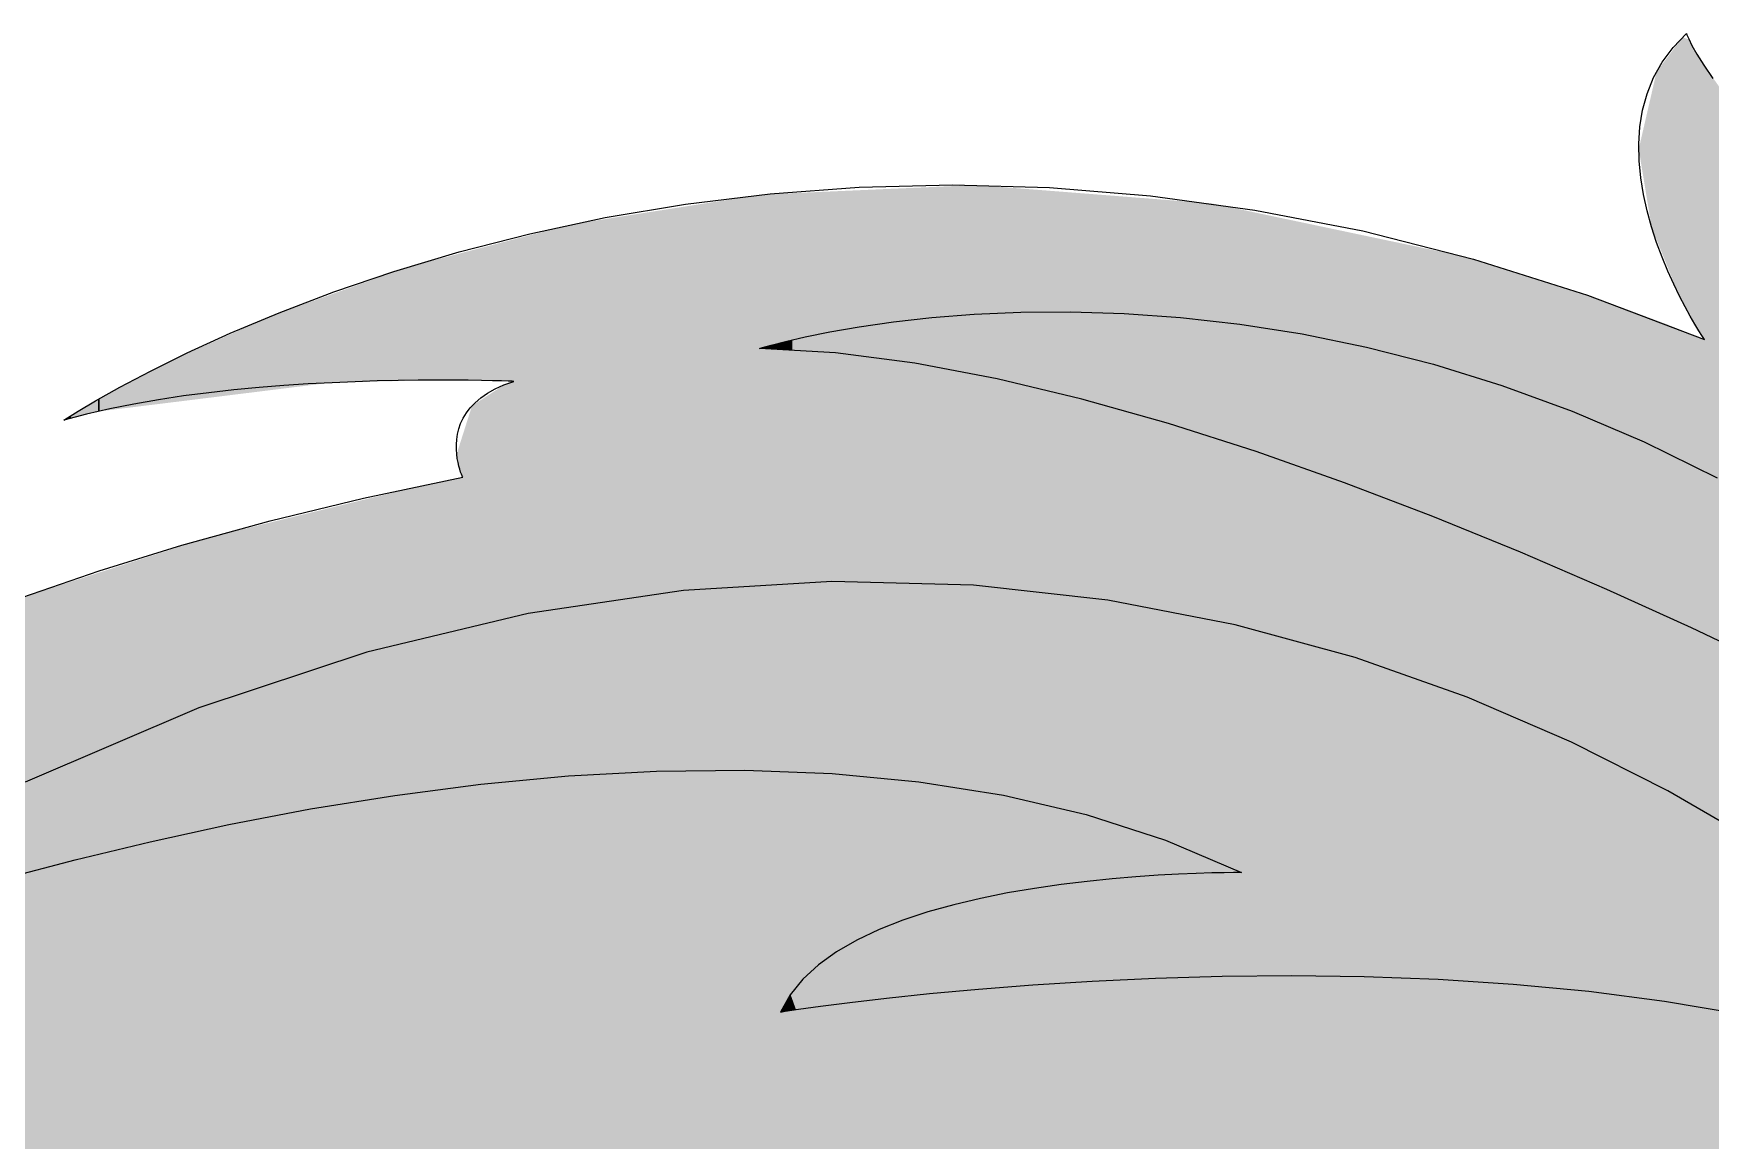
# Model space of a CAD drawing. Extents: x -42 to 1278, y -123 to 984.
# Drawn here: x 526 to 805.5, y 799.9 to 984.5 of the extents above; entities that cross this region are included whole.
import ezdxf

# ---------------------------------------------------------------- set-up
doc = ezdxf.new("R2010")
doc.units = 0
doc.layers.add('CABELLERA', color=7, linetype='CONTINUOUS')
doc.layers.add('CONTORNO_LON', color=7, linetype='CONTINUOUS')

# ---------------------------------------------------------------- blocks, each defined once
blk = doc.blocks.new('*U25')
at = {"layer": 'CONTORNO_LON', "color": 7, "linetype": 'CONTINUOUS'}
for points in [[(800.06, 941.33), (796.52, 978.12), (800.06, 982.83)], [(800.83, 939.94), (800.06, 982.83), (800.83, 983.86)], [(800.06, 941.33), (800.06, 982.83), (800.83, 939.94)], [(800.83, 939.94), (800.83, 983.86), (801.9, 938)], [(801.9, 938), (800.83, 983.86), (801.9, 983.55)], [(801.9, 938), (801.9, 983.55), (803.66, 934.84)], [(803.66, 934.84), (801.9, 983.55), (803.66, 980.34)], [(803.66, 934.84), (803.66, 980.34), (803.78, 934.62)], [(803.78, 934.62), (803.66, 980.34), (803.78, 980.17)], [(803.78, 934.62), (803.78, 980.17), (804.49, 933.51)], [(804.49, 933.51), (803.78, 980.17), (804.49, 979.15)], [(804.49, -103.97), (804.49, 979.15), (807.29, -102.53)], [(807.29, -102.53), (804.49, 979.15), (807.29, 975.16)], [(796.52, 950.16), (795.69, 974.49), (796.52, 978.12)], [(796.52, 950.16), (796.52, 978.12), (800.06, 941.33)], [(795.69, 952.25), (793.55, 965.23), (795.69, 974.49)], [(795.69, 952.25), (795.69, 974.49), (796.52, 950.16)], [(683.11, -69.2), (660.6, 958.24), (683.11, 959.23)], [(683.11, -69.2), (683.11, 959.23), (685.99, -68.31)], [(685.99, -68.31), (683.11, 959.23), (685.99, 959.01)], [(685.99, -68.31), (685.99, 959.01), (707.52, -59.75)], [(707.52, -59.75), (685.99, 959.01), (707.52, 957.33)], [(647.39, -79.08), (631.87, 955.23), (647.39, 957.66)], [(660.6, -76.22), (647.39, 957.66), (660.6, 958.24)], [(647.39, -79.08), (647.39, 957.66), (660.6, -76.22)], [(660.6, -76.22), (660.6, 958.24), (683.11, -69.2)], [(707.52, -59.75), (707.52, 957.33), (722.41, -52.69)], [(722.41, -52.69), (707.52, 957.33), (722.41, 956.16)], [(722.41, -52.69), (722.41, 956.16), (724.68, -51.62)], [(724.68, -51.62), (722.41, 956.16), (724.68, 955.69)], [(620.82, 54.93), (619.38, 953.27), (620.82, 953.49)], [(631.87, -82.44), (620.82, 953.49), (631.87, 955.23)], [(620.82, -83.66), (620.82, 953.49), (631.87, -82.44)], [(631.87, -82.44), (631.87, 955.23), (647.39, -79.08)], [(724.68, -51.62), (724.68, 955.69), (736.92, -44.96)], [(736.92, -44.96), (724.68, 955.69), (736.92, 953.11)], [(611.38, 46.01), (605.54, 950.05), (611.38, 951.57)], [(615.66, 49.65), (611.38, 951.57), (615.66, 952.69)], [(611.38, 46.01), (611.38, 951.57), (615.66, 49.65)], [(616.68, 50.52), (615.66, 952.69), (616.68, 952.85)], [(615.66, 49.65), (615.66, 952.69), (616.68, 50.52)], [(618.27, 52), (616.68, 952.85), (618.27, 953.09)], [(616.68, 50.52), (616.68, 952.85), (618.27, 52)], [(619.38, 53.51), (618.27, 953.09), (619.38, 953.27)], [(618.27, 52), (618.27, 953.09), (619.38, 53.51)], [(619.38, 53.51), (619.38, 953.27), (620.82, 54.93)], [(736.92, -44.96), (736.92, 953.11), (743.73, -40.83)], [(743.73, -40.83), (736.92, 953.11), (743.73, 951.67)], [(743.73, -40.83), (743.73, 951.67), (744.94, -40.04)], [(744.94, -40.04), (743.73, 951.67), (744.94, 951.42)], [(744.94, -40.04), (744.94, 951.42), (745.11, -43.28)], [(745.11, -43.28), (744.94, 951.42), (745.11, 951.38)], [(745.11, -121.09), (745.11, 951.38), (762.85, -119.36)], [(762.85, -119.36), (745.11, 951.38), (762.85, 947.64)], [(602.9, 926.6), (591.8, 946.46), (602.9, 949.36)], [(605.54, 926.52), (602.9, 949.36), (605.54, 950.05)], [(602.9, 926.6), (602.9, 949.36), (605.54, 926.52)], [(605.54, 41.6), (605.54, 950.05), (611.38, 46.01)], [(588.34, 926.6), (575.24, 940.87), (588.34, 945.56)], [(591.8, 926.7), (588.34, 945.56), (591.8, 946.46)], [(588.34, 926.6), (588.34, 945.56), (591.8, 926.7)], [(591.8, 926.7), (591.8, 946.46), (602.9, 926.6)], [(762.85, -119.36), (762.85, 947.64), (764.86, -118.75)], [(764.86, -118.75), (762.85, 947.64), (764.86, 947.22)], [(764.86, -118.75), (764.86, 947.22), (787.14, -112.06)], [(787.14, -112.06), (764.86, 947.22), (787.14, 940.15)], [(575.24, 926.25), (565.84, 937.51), (575.24, 940.87)], [(575.24, 926.25), (575.24, 940.87), (588.34, 926.6)], [(787.14, -112.06), (787.14, 940.15), (791.1, -110.87)], [(791.1, -110.87), (787.14, 940.15), (791.1, 938.68)], [(565.84, 925.08), (548.57, 929.79), (565.84, 937.51)], [(565.84, 925.08), (565.84, 937.51), (575.24, 926.25)], [(791.1, -110.87), (791.1, 938.68), (798.52, -107.05)], [(798.52, -107.05), (791.1, 938.68), (798.52, 935.91)], [(798.52, -107.05), (798.52, 935.91), (804.27, -104.08)], [(804.27, -104.08), (798.52, 935.91), (804.27, 933.6)], [(804.27, -104.08), (804.27, 933.6), (804.49, -103.97)], [(804.49, -103.97), (804.27, 933.6), (804.49, 933.51)], [(548.57, 922.94), (536.96, 923.63), (548.57, 929.79)], [(548.57, 922.94), (548.57, 929.79), (565.84, 925.08)], [(604.45, 40.78), (602.33, 924.56), (604.45, 925.94)], [(605.54, 41.6), (604.45, 925.94), (605.54, 926.52)], [(604.45, 40.78), (604.45, 925.94), (605.54, 41.6)], [(536.7, 921.47), (532.22, 920.76), (536.7, 923.48)], [(536.96, 921.51), (536.7, 923.48), (536.96, 923.63)], [(536.7, 921.47), (536.7, 923.48), (536.96, 921.51)], [(536.96, 921.51), (536.96, 923.63), (548.57, 922.94)], [(602.33, 39.18), (599.05, 922.42), (602.33, 924.56)], [(602.33, 39.18), (602.33, 924.56), (604.45, 40.78)], [(532.22, 920.34), (531.43, 920.28), (532.22, 920.76)], [(532.22, 920.34), (532.22, 920.76), (536.7, 921.47)], [(599.05, 37.02), (597.5, 917.53), (599.05, 922.42)], [(599.05, 37.02), (599.05, 922.42), (602.33, 39.18)], [(597.4, 910.72), (597.11, 916.31), (597.4, 917.23)], [(597.48, 910.54), (597.4, 917.23), (597.48, 917.48)], [(597.4, 910.72), (597.4, 917.23), (597.48, 910.54)], [(597.5, 910.5), (597.48, 917.48), (597.5, 917.53)], [(597.48, 910.54), (597.48, 917.48), (597.5, 910.5)], [(597.5, 36), (597.5, 917.53), (599.05, 37.02)], [(597.11, 911.51), (596.5, 914.38), (597.11, 916.31)], [(597.11, 911.51), (597.11, 916.31), (597.4, 910.72)], [(589.55, 30.77), (573.01, 904.81), (589.55, 908.83)], [(591.19, 31.86), (589.55, 908.83), (591.19, 909.23)], [(589.55, 30.77), (589.55, 908.83), (591.19, 31.86)], [(596.11, 35.09), (591.19, 909.23), (596.11, 910.23)], [(591.19, 31.86), (591.19, 909.23), (596.11, 35.09)], [(597.5, 36), (596.11, 910.23), (597.5, 910.5)], [(596.11, 35.09), (596.11, 910.23), (597.5, 36)], [(573.01, 21.51), (554.74, 900.36), (573.01, 904.81)], [(573.01, 21.51), (573.01, 904.81), (589.55, 30.77)], [(554.74, 13.06), (552.73, 899.71), (554.74, 900.36)], [(554.74, 13.06), (554.74, 900.36), (573.01, 21.51)], [(552.73, 12.14), (528.7, 891.97), (552.73, 899.71)], [(552.73, 12.14), (552.73, 899.71), (554.74, 13.06)], [(528.7, 3.38), (523.21, 890.19), (528.7, 891.97)], [(528.7, 3.38), (528.7, 891.97), (552.73, 12.14)], [(523.21, 1.91), (523.21, 890.19), (528.7, 3.38)]]:
    blk.add_solid(points, dxfattribs=at)
blk = doc.blocks.new('*U46')
at = {"layer": 'CABELLERA', "color": 7, "linetype": 'CONTINUOUS'}
for points in [[(644.51, 861.68), (634.3, 891.62), (644.51, 892.35)], [(652.96, 861.23), (644.51, 892.35), (652.96, 892.95)], [(644.51, 861.68), (644.51, 892.35), (652.96, 861.23)], [(666.36, 860.53), (652.96, 892.95), (666.36, 893.03)], [(652.96, 861.23), (652.96, 892.95), (666.36, 860.53)], [(670.98, 859.87), (666.36, 893.03), (670.98, 893.05)], [(666.36, 860.53), (666.36, 893.03), (670.98, 859.87)], [(670.98, 859.87), (670.98, 893.05), (687.67, 857.47)], [(687.67, 857.47), (670.98, 893.05), (687.67, 892.08)], [(687.67, 857.47), (687.67, 892.08), (688.36, 857.3)], [(688.36, 857.3), (687.67, 892.08), (688.36, 892.04)], [(688.36, 857.3), (688.36, 892.04), (705.07, 853.03)], [(705.07, 853.03), (688.36, 892.04), (705.07, 890.01)], [(615.01, 860.56), (600.55, 886.01), (615.01, 888.98)], [(622.46, 861.19), (615.01, 888.98), (622.46, 890)], [(615.01, 860.56), (615.01, 888.98), (622.46, 861.19)], [(634.3, 861.45), (622.46, 890), (634.3, 891.62)], [(622.46, 861.19), (622.46, 890), (634.3, 861.45)], [(634.3, 861.45), (634.3, 891.62), (644.51, 861.68)], [(705.07, 853.03), (705.07, 890.01), (708.11, 852.25)], [(708.11, 852.25), (705.07, 890.01), (708.11, 889.45)], [(708.11, 852.25), (708.11, 889.45), (721.09, 847.07)], [(721.09, 847.07), (708.11, 889.45), (721.09, 887.07)], [(721.09, 847.07), (721.09, 887.07), (727.33, 844.58)], [(727.33, 844.58), (721.09, 887.07), (727.33, 885.55)], [(595.11, 858.58), (579.11, 880.53), (595.11, 884.9)], [(600.55, 859.33), (595.11, 884.9), (600.55, 886.01)], [(595.11, 858.58), (595.11, 884.9), (600.55, 859.33)], [(600.55, 859.33), (600.55, 886.01), (615.01, 860.56)], [(727.33, 827.3), (727.33, 885.55), (735.74, 827.42)], [(735.74, 827.42), (727.33, 885.55), (735.74, 883.5)], [(735.74, 827.42), (735.74, 883.5), (736.43, 827.4)], [(736.43, 827.4), (735.74, 883.5), (736.43, 883.33)], [(736.43, 827.4), (736.43, 883.33), (751.05, 827.12)], [(751.05, 827.12), (736.43, 883.33), (751.05, 878.88)], [(574.61, 855.55), (558.5, 873.76), (574.61, 879.29)], [(579.11, 856.37), (574.61, 879.29), (579.11, 880.53)], [(574.61, 855.55), (574.61, 879.29), (579.11, 856.37)], [(579.11, 856.37), (579.11, 880.53), (595.11, 858.58)], [(751.05, 827.12), (751.05, 878.88), (753.89, 827.07)], [(753.89, 827.07), (751.05, 878.88), (753.89, 877.85)], [(753.89, 827.07), (753.89, 877.85), (764.96, 826.43)], [(764.96, 826.43), (753.89, 877.85), (764.96, 873.83)], [(558.5, 852.59), (553.53, 872.05), (558.5, 873.76)], [(558.5, 852.59), (558.5, 873.76), (574.61, 855.55)], [(764.96, 826.43), (764.96, 873.83), (772.61, 825.99)], [(772.61, 825.99), (764.96, 873.83), (772.61, 870.61)], [(553.53, 851.48), (539.04, 866.04), (553.53, 872.05)], [(553.53, 851.48), (553.53, 872.05), (558.5, 852.59)], [(772.61, 825.99), (772.61, 870.61), (778.13, 825.42)], [(778.13, 825.42), (772.61, 870.61), (778.13, 868.29)], [(778.13, 825.42), (778.13, 868.29), (790.55, 824.13)], [(790.55, 824.13), (778.13, 868.29), (790.55, 862.35)], [(539.04, 848.24), (531.88, 863.07), (539.04, 866.04)], [(539.04, 848.24), (539.04, 866.04), (553.53, 851.48)], [(531.88, 846.39), (521.08, 857.8), (531.88, 863.07)], [(531.88, 846.39), (531.88, 863.07), (539.04, 848.24)], [(790.55, 824.13), (790.55, 862.35), (791.55, 824.03)], [(791.55, 824.03), (790.55, 862.35), (791.55, 861.79)], [(791.55, 824.03), (791.55, 861.79), (810.38, 821.05)], [(810.38, 821.05), (791.55, 861.79), (810.38, 851.23)], [(521.08, 843.6), (521.08, 857.8), (531.88, 846.39)], [(716.8, 827.11), (705.78, 843.55), (716.8, 844.32)], [(718.47, 827.18), (716.8, 844.32), (718.47, 844.38)], [(716.8, 827.11), (716.8, 844.32), (718.47, 827.18)], [(721.14, 827.22), (718.47, 844.38), (721.14, 844.49)], [(718.47, 827.18), (718.47, 844.38), (721.14, 827.22)], [(724.46, 827.26), (721.14, 844.49), (724.46, 844.56)], [(721.14, 827.22), (721.14, 844.49), (724.46, 827.26)], [(726.58, 827.29), (724.46, 844.56), (726.58, 844.58)], [(724.46, 827.26), (724.46, 844.56), (726.58, 827.29)], [(726.58, 827.29), (726.58, 844.58), (727.33, 827.3)], [(727.33, 827.3), (726.58, 844.58), (727.33, 844.58)], [(692.83, 825.86), (687.94, 840.96), (692.83, 841.95)], [(702.43, 826.5), (692.83, 841.95), (702.43, 843.14)], [(692.83, 825.86), (692.83, 841.95), (702.43, 826.5)], [(705.78, 826.64), (702.43, 843.14), (705.78, 843.55)], [(702.43, 826.5), (702.43, 843.14), (705.78, 826.64)], [(705.78, 826.64), (705.78, 843.55), (716.8, 827.11)], [(679.4, 824.77), (675.34, 837.89), (679.4, 839.23)], [(687.94, 825.53), (679.4, 839.23), (687.94, 840.96)], [(679.4, 824.77), (679.4, 839.23), (687.94, 825.53)], [(687.94, 825.53), (687.94, 840.96), (692.83, 825.86)], [(675.34, 824.41), (666.91, 835.09), (675.34, 837.89)], [(675.34, 824.41), (675.34, 837.89), (679.4, 824.77)], [(664.96, 823.28), (661.46, 832.39), (664.96, 834.13)], [(666.91, 823.49), (664.96, 834.13), (666.91, 835.09)], [(664.96, 823.28), (664.96, 834.13), (666.91, 823.49)], [(666.91, 823.49), (666.91, 835.09), (675.34, 824.41)], [(661.46, 822.84), (657.14, 829.46), (661.46, 832.39)], [(661.46, 822.84), (661.46, 832.39), (664.96, 823.28)], [(656.79, 822.25), (653.07, 825.55), (656.79, 829.22)], [(657.14, 822.3), (656.79, 829.22), (657.14, 829.46)], [(656.79, 822.25), (656.79, 829.22), (657.14, 822.3)], [(657.14, 822.3), (657.14, 829.46), (661.46, 822.84)], [(653.07, 821.72), (652.2, 824.13), (653.07, 825.55)], [(653.07, 821.72), (653.07, 825.55), (656.79, 822.25)], [(650.91, 821.4), (650.48, 821.33), (650.91, 822.04)], [(652.2, 821.6), (650.91, 822.04), (652.2, 824.13)], [(650.91, 821.4), (650.91, 822.04), (652.2, 821.6)], [(652.2, 821.6), (652.2, 824.13), (653.07, 821.72)]]:
    blk.add_solid(points, dxfattribs=at)
blk = doc.blocks.new('*U47')
at = {"layer": 'CABELLERA', "color": 7, "linetype": 'CONTINUOUS'}
for points in [[(674.87, 929.15), (667.81, 936.22), (674.87, 937.05)], [(676.25, 928.95), (674.87, 937.05), (676.25, 937.17)], [(674.87, 929.15), (674.87, 937.05), (676.25, 928.95)], [(682.79, 927.61), (676.25, 937.17), (682.79, 937.7)], [(676.25, 928.95), (676.25, 937.17), (682.79, 927.61)], [(691.53, 925.82), (682.79, 937.7), (691.53, 938.06)], [(682.79, 927.61), (682.79, 937.7), (691.53, 925.82)], [(691.53, 925.82), (691.53, 938.06), (691.85, 925.75)], [(691.85, 925.75), (691.53, 938.06), (691.85, 938.06)], [(701.03, 923.38), (691.85, 938.06), (701.03, 938.07)], [(691.85, 925.75), (691.85, 938.06), (701.03, 923.38)], [(701.03, 923.38), (701.03, 938.07), (707.91, 921.6)], [(707.91, 921.6), (701.03, 938.07), (707.91, 937.78)], [(707.91, 921.6), (707.91, 937.78), (711.22, 920.59)], [(711.22, 920.59), (707.91, 937.78), (711.22, 937.63)], [(711.22, 920.59), (711.22, 937.63), (722.07, 917.3)], [(722.07, 917.3), (711.22, 937.63), (722.07, 936.67)], [(722.07, 917.3), (722.07, 936.67), (724.28, 916.62)], [(724.28, 916.62), (722.07, 936.67), (724.28, 936.36)], [(656.55, 931.38), (652.46, 933.44), (656.55, 934.33)], [(661.25, 931.08), (656.55, 934.33), (661.25, 935.2)], [(656.55, 931.38), (656.55, 934.33), (661.25, 931.08)], [(661.69, 931.01), (661.25, 935.2), (661.69, 935.29)], [(661.25, 931.08), (661.25, 935.2), (661.69, 931.01)], [(667.81, 930.15), (661.69, 935.29), (667.81, 936.22)], [(661.69, 931.01), (661.69, 935.29), (667.81, 930.15)], [(667.81, 930.15), (667.81, 936.22), (674.87, 929.15)], [(724.28, 916.62), (724.28, 936.36), (733.5, 913.46)], [(733.5, 913.46), (724.28, 936.36), (733.5, 935.09)], [(733.5, 913.46), (733.5, 935.09), (740.83, 910.95)], [(740.83, 910.95), (733.5, 935.09), (740.83, 933.69)], [(647.63, 931.96), (647, 932), (647.63, 932.19)], [(649.46, 931.84), (647.63, 932.19), (649.46, 932.7)], [(647.63, 931.96), (647.63, 932.19), (649.46, 931.84)], [(652.46, 931.65), (649.46, 932.7), (652.46, 933.44)], [(649.46, 931.84), (649.46, 932.7), (652.46, 931.65)], [(652.46, 931.65), (652.46, 933.44), (656.55, 931.38)], [(740.83, 910.95), (740.83, 933.69), (745.46, 909.13)], [(745.46, 909.13), (740.83, 933.69), (745.46, 932.81)], [(745.46, 909.13), (745.46, 932.81), (757.9, 904.26)], [(757.9, 904.26), (745.46, 932.81), (757.9, 929.74)], [(757.9, 904.26), (757.9, 929.74), (770.75, 899.22)], [(770.75, 899.22), (757.9, 929.74), (770.75, 925.81)], [(770.75, 899.22), (770.75, 925.81), (773.85, 898)], [(773.85, 898), (770.75, 925.81), (773.85, 924.67)], [(773.85, 898), (773.85, 924.67), (783.96, 893.5)], [(783.96, 893.5), (773.85, 924.67), (783.96, 920.93)], [(783.96, 893.5), (783.96, 920.93), (797.48, 887.48)], [(797.48, 887.48), (783.96, 920.93), (797.48, 915)], [(797.48, 887.48), (797.48, 915), (805.82, 883.77)], [(805.82, 883.77), (797.48, 915), (805.82, 910.73)], [(805.82, 883.77), (805.82, 910.73), (811.24, 881.18)], [(811.24, 881.18), (805.82, 910.73), (811.24, 907.96)], [(811.24, 881.18), (811.24, 907.96), (821.05, 876.49)], [(821.05, 876.49), (811.24, 907.96), (821.05, 902.16)], [(821.05, 876.49), (821.05, 902.16), (825.2, 874.42)], [(825.2, 874.42), (821.05, 902.16), (825.2, 899.7)], [(825.2, 874.42), (825.2, 899.7), (835.58, 869.26)], [(835.58, 869.26), (825.2, 899.7), (835.58, 892.66)], [(835.58, 869.26), (835.58, 892.66), (839.28, 867.35)], [(839.28, 867.35), (835.58, 892.66), (839.28, 890.15)], [(839.28, 867.35), (839.28, 890.15), (842.82, 865.53)], [(842.82, 865.53), (839.28, 890.15), (842.82, 887.55)], [(842.82, 865.53), (842.82, 887.55), (843.71, 865.08)], [(843.71, 865.08), (842.82, 887.55), (843.71, 886.89)], [(843.71, 865.08), (843.71, 886.89), (844, 864.92)], [(844, 864.92), (843.71, 886.89), (844, 886.67)], [(844, 864.92), (844, 886.67), (844.01, 864.92)], [(844.01, 864.92), (844, 886.67), (844.01, 886.66)], [(844.01, 864.92), (844.01, 886.66), (844.14, 864.85)], [(844.14, 864.85), (844.01, 886.66), (844.14, 886.55)], [(844.14, 864.85), (844.14, 886.55), (844.84, 864.49)], [(844.84, 864.49), (844.14, 886.55), (844.84, 885.96)], [(844.84, 864.49), (844.84, 885.96), (846.1, 863.84)], [(846.1, 863.84), (844.84, 885.96), (846.1, 884.91)], [(846.1, 863.84), (846.1, 884.91), (847.86, 862.94)], [(847.86, 862.94), (846.1, 884.91), (847.86, 883.43)], [(847.86, 862.94), (847.86, 883.43), (849.27, 862.21)], [(849.27, 862.21), (847.86, 883.43), (849.27, 882.25)], [(849.27, 862.21), (849.27, 882.25), (850.09, 861.78)], [(850.09, 861.78), (849.27, 882.25), (850.09, 881.56)], [(850.09, 861.78), (850.09, 881.56), (855.72, 858.79)], [(855.72, 858.79), (850.09, 881.56), (855.72, 876.8)], [(855.72, 858.79), (855.72, 876.8), (861.98, 855.47)], [(861.98, 855.47), (855.72, 876.8), (861.98, 871.48)], [(861.98, 855.47), (861.98, 871.48), (862.63, 855.12)], [(862.63, 855.12), (861.98, 871.48), (862.63, 870.93)], [(862.63, 855.12), (862.63, 870.93), (870.42, 850.87)], [(870.42, 850.87), (862.63, 870.93), (870.42, 864.25)], [(870.42, 850.87), (870.42, 864.25), (873.56, 849.16)], [(873.56, 849.16), (870.42, 864.25), (873.56, 861.51)], [(873.56, 849.16), (873.56, 861.51), (883.86, 843.41)], [(883.86, 843.41), (873.56, 861.51), (883.86, 852.53)], [(883.86, 843.41), (883.86, 852.53), (887.15, 841.53)], [(887.15, 841.53), (883.86, 852.53), (887.15, 849.66)], [(887.15, 841.53), (887.15, 849.66), (892.74, 838.34)], [(892.74, 838.34), (887.15, 849.66), (892.74, 844.66)], [(892.74, 838.34), (892.74, 844.66), (895.33, 836.83)], [(895.33, 836.83), (892.74, 844.66), (895.33, 842.35)], [(895.33, 836.83), (895.33, 842.35), (900.07, 834.08)], [(900.07, 834.08), (895.33, 842.35), (900.07, 838.02)], [(900.07, 834.08), (900.07, 838.02), (902.89, 832.41)], [(902.89, 832.41), (900.07, 838.02), (902.89, 835.43)], [(902.89, 832.41), (902.89, 835.43), (905.68, 830.75)], [(905.68, 830.75), (902.89, 835.43), (905.68, 832.78)], [(905.68, 830.75), (905.68, 832.78), (907.8, 829.48)], [(907.8, 829.48), (905.68, 832.78), (907.8, 830.76)], [(907.8, 829.48), (907.8, 830.76), (909.44, 828.49)], [(909.44, 828.49), (907.8, 830.76), (909.44, 829.2)], [(909.44, 828.49), (909.44, 829.2), (909.45, 828.49)], [(909.45, 828.49), (909.44, 829.2), (909.45, 829.2)], [(909.45, 828.49), (909.45, 829.2), (910.59, 827.79)], [(910.59, 827.79), (909.45, 829.2), (910.59, 828.07)], [(910.59, 827.79), (910.59, 828.07), (910.88, 827.61)], [(910.88, 827.61), (910.59, 828.07), (910.88, 827.79)], [(910.88, 827.61), (910.88, 827.79), (911.21, 827.41)], [(911.21, 827.41), (910.88, 827.79), (911.21, 827.45)], [(911.21, 827.41), (911.21, 827.45), (911.33, 827.34)]]:
    blk.add_solid(points, dxfattribs=at)

msp = doc.modelspace()

# ---------------------------------------------------------------- linework, layer by layer
at = {"layer": 'CABELLERA', "color": 7}
for points in [[(816.04, 878.92), (802.35, 885.39), (788.26, 891.78), (773.85, 898), (759.23, 903.98), (744.51, 909.6), (729.79, 914.8), (715.16, 919.48), (700.72, 923.55), (686.59, 926.93), (672.86, 929.52), (659.63, 931.24), (647, 932), (647.5, 932.15), (648.95, 932.56), (651.34, 933.17), (654.6, 933.92), (658.71, 934.75), (663.62, 935.6), (669.3, 936.42), (675.7, 937.14), (682.79, 937.7), (690.52, 938.04), (698.85, 938.1), (707.75, 937.83), (717.17, 937.17), (727.08, 936.05), (737.43, 934.41), (748.19, 932.2), (759.31, 929.35), (770.75, 925.81), (782.48, 921.52), (794.45, 916.41), (806.63, 910.43)], [(813.08, 849.72), (798.4, 858.23), (782.35, 866.35), (764.96, 873.83), (746.26, 880.43), (726.28, 885.91), (705.07, 890.01), (682.64, 892.49), (659.04, 893.11), (634.3, 891.62), (608.44, 887.78), (581.51, 881.34), (553.53, 872.05), (524.54, 859.67)], [(521.08, 843.6), (532.87, 846.71), (545.38, 849.73), (558.5, 852.59), (572.13, 855.19), (586.18, 857.46), (600.55, 859.33), (615.12, 860.71), (629.81, 861.52), (644.51, 861.68), (659.12, 861.11), (673.54, 859.74), (687.67, 857.47), (701.42, 854.25), (714.67, 849.97), (727.33, 844.58), (727, 844.58), (726.02, 844.58), (724.46, 844.56), (722.37, 844.52), (719.79, 844.44), (716.8, 844.32), (713.43, 844.14), (709.74, 843.88), (705.78, 843.55), (701.61, 843.12), (697.27, 842.6), (692.83, 841.95), (688.34, 841.19), (683.84, 840.28), (679.4, 839.23), (675.06, 838.03), (670.88, 836.65), (666.91, 835.09), (663.2, 833.34), (659.81, 831.39), (656.79, 829.22), (654.19, 826.83), (652.07, 824.21), (650.48, 821.33), (651.25, 821.45), (653.5, 821.79), (657.14, 822.3), (662.05, 822.93), (668.15, 823.65), (675.34, 824.41), (683.51, 825.16), (692.57, 825.88), (702.43, 826.5), (712.97, 826.99), (724.11, 827.31), (735.74, 827.42), (747.76, 827.26), (760.09, 826.8), (772.61, 825.99), (785.23, 824.79), (797.86, 823.16), (810.38, 821.05)]]:
    msp.add_lwpolyline(points, dxfattribs=at)
at = {"layer": 'CONTORNO_LON', "color": 7}
msp.add_lwpolyline([(523.99, 890.48), (536.91, 894.93), (550.7, 899.2), (565.38, 903.24), (580.97, 907.02), (597.5, 910.5), (597.47, 910.56), (597.4, 910.73), (597.29, 911), (597.16, 911.37), (597.01, 911.83), (596.86, 912.37), (596.72, 912.98), (596.59, 913.65), (596.5, 914.38), (596.44, 915.15), (596.44, 915.97), (596.5, 916.81), (596.63, 917.68), (596.85, 918.57), (597.16, 919.46), (597.57, 920.35), (598.11, 921.24), (598.77, 922.1), (599.56, 922.94), (600.51, 923.75), (601.62, 924.52), (602.89, 925.24), (604.35, 925.9), (606, 926.5), (605.77, 926.51), (605.09, 926.53), (603.99, 926.57), (602.49, 926.61), (600.63, 926.65), (598.43, 926.68), (595.91, 926.7), (593.11, 926.7), (590.05, 926.68), (586.75, 926.64), (583.25, 926.56), (579.56, 926.44), (575.72, 926.27), (571.76, 926.06), (567.69, 925.79), (563.56, 925.46), (559.37, 925.07), (555.16, 924.6), (550.96, 924.06), (546.8, 923.43), (542.69, 922.72), (538.67, 921.91), (534.77, 921.01), (531, 920), (531.6, 920.39), (533.37, 921.51), (536.29, 923.25), (540.32, 925.51), (545.43, 928.21), (551.59, 931.25), (558.76, 934.53), (566.91, 937.94), (576.01, 941.41), (586.03, 944.83), (596.93, 948.1), (608.69, 951.12), (621.26, 953.81), (634.63, 956.07), (648.75, 957.79), (663.59, 958.89), (679.13, 959.26), (695.32, 958.81), (712.14, 957.45), (729.55, 955.07), (747.53, 951.58), (766.03, 946.89), (785.03, 940.89), (804.5, 933.5), (804.39, 933.67), (804.07, 934.16), (803.57, 934.95), (802.92, 936.03), (802.15, 937.36), (801.29, 938.94), (800.36, 940.73), (799.39, 942.72), (798.41, 944.89), (797.45, 947.22), (796.53, 949.68), (795.69, 952.25), (794.95, 954.92), (794.33, 957.66), (793.88, 960.45), (793.61, 963.28), (793.56, 966.11), (793.74, 968.94), (794.2, 971.73), (794.95, 974.47), (796.03, 977.14), (797.46, 979.72), (799.28, 982.18), (801.5, 984.5), (801.59, 984.27), (801.88, 983.6), (802.41, 982.52), (803.23, 981.05), (804.38, 979.2), (805.89, 977.02)], dxfattribs=at)

# ---------------------------------------------------------------- block references
at = {"layer": 'CABELLERA', "color": 7}
for name in ['*U47', '*U46']:
    msp.add_blockref(name, (0, 0), dxfattribs=at)
at = {"layer": 'CONTORNO_LON', "color": 7}
msp.add_blockref('*U25', (0, 0), dxfattribs=at)

doc.saveas('drawing.dxf')
